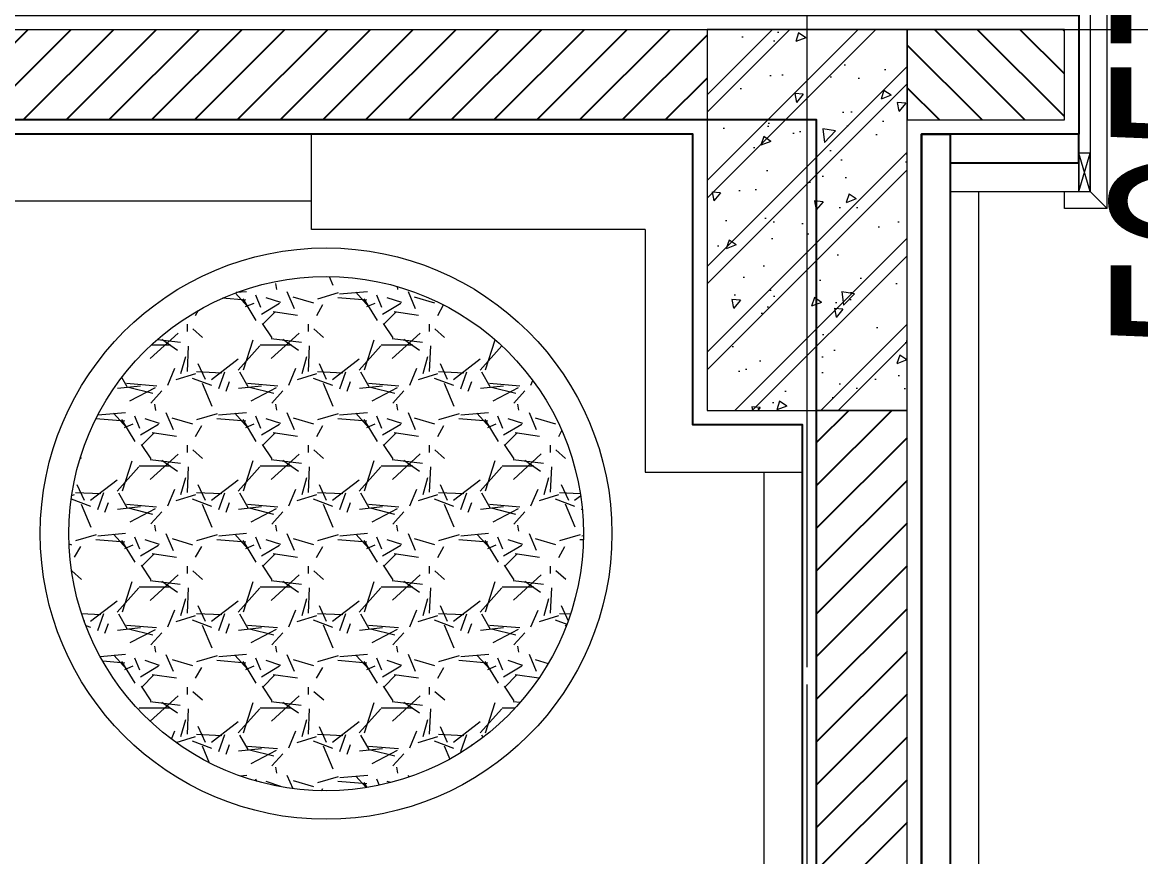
# Model space of a CAD drawing. Header units: millimetres. Extents: x -343543 to 400519, y -115663 to 104219.
# Drawn here: x -158357 to -157183, y 13831 to 14708 of the extents above; entities that cross this region are included whole.
import ezdxf
from ezdxf.xclip import XClip

# ---------------------------------------------------------------- set-up
doc = ezdxf.new("R2010")
doc.units = ezdxf.units.MM
doc.header["$XCLIPFRAME"] = 0
doc.linetypes.add('XREF MAT BANG TUONG XAY$0$CENTER', pattern=[50.800000000000004, 31.75, -6.35, 6.35, -6.35])
doc.layers.get('0').update_dxf_attribs({"color": 231, "lineweight": 0})
doc.layers.get('DefPoints').update_dxf_attribs({"color": 191})
for name, color, linetype, lineweight in [('A-PATT', 252, 'Continuous', 9), ('A-SYMBOLS', 10, 'Continuous', 13), ('kata_dim', 231, 'Continuous', 0), ('XREF MAT BANG TUONG XAY$0$$0$A-WALL-INT', 8, 'Continuous', 9), ('XREF MAT BANG TUONG XAY$0$01.Xref _MB T1$0$A-WALL-INT', 8, 'Continuous', 9), ('XREF MAT BANG TUONG XAY$0$A-FINE', 8, 'Continuous', 25), ('XREF MAT BANG TUONG XAY$0$A-GRID', 8, 'XREF MAT BANG TUONG XAY$0$CENTER', 15), ('XREF MAT BANG TUONG XAY$0$A-WALL-INT', 8, 'Continuous', 9), ('XREF MAT BANG TUONG XAY$0$xref_IKIGAI_Cot$0$A-FNSH', 8, 'Continuous', 9), ('XREF MAT BANG TUONG XAY$0$xref_IKIGAI_Cot$0$A-PATT', 8, 'Continuous', 5)]:
    doc.layers.add(name, color=color, linetype=linetype, lineweight=lineweight)
for name, color, linetype in [('XREF MAT BANG TUONG XAY$0$A-FNSH', 8, 'Continuous'), ('XREF MAT BANG TUONG XAY$0$A-FURN', 8, 'Continuous'), ('XREF MAT BANG TUONG XAY$0$A-PATT', 8, 'Continuous')]:
    doc.layers.add(name, color=color, linetype=linetype)
doc.styles.add('SM-DIMTEXT', font='SME.shx', dxfattribs={"width": 0.7})
doc.dimstyles.new('SDIM-100', dxfattribs={"dimscale": 100, "dimtxt": 2, "dimasz": 0.6, "dimexe": 0.6, "dimexo": 0.2, "dimgap": 0.5, "dimtad": 1, "dimdec": 0, "dimzin": 12, "dimtxsty": 'SM-DIMTEXT', "dimblk": 'ARCHTICK', "dimblk1": 'ARCHTICK', "dimblk2": 'ARCHTICK', "dimcen": 0.12, "dimdle": 0.6, "dimclrd": 7, "dimclre": 8, "dimadec": 0, "dimazin": 3, "dimtfac": 2, "dimtix": 1, "dimtmove": 1, "dimatfit": 3, "dimfxl": 1, "dimtzin": 0, "dimarcsym": 1})

# ---------------------------------------------------------------- blocks, each defined once
blk = doc.blocks.new('XREF MAT BANG TUONG XAY$0$00.xref_IKIGAI_Truc')
at = {"layer": 'XREF MAT BANG TUONG XAY$0$A-GRID', "color": 8, "ltscale": 20}
for points in [[(23800, -3895.000007497932), (23800, 22924.43548412589)], [(-2907.525181142613, 14700), (42750.0013740146, 14700)]]:
    blk.add_lwpolyline(points, dxfattribs=at)
blk = doc.blocks.new('XREF MAT BANG TUONG XAY$0$xref_IKIGAI_Cot')
at = {"layer": 'XREF MAT BANG TUONG XAY$0$xref_IKIGAI_Cot$0$A-PATT'}
h = blk.add_hatch(dxfattribs=at)
h.set_pattern_fill('BT-01', color=8, scale=15, angle=180, pattern_type=2)
h.set_pattern_definition([(230, (23915.0014088045, 14520), (-107.589027390113, 9.412820247389279), [11.25, -123.75]), (175, (23915.0014088045, 14520), (20.81270004194999, -112.8288200550018), [9, -99]), (280.4514, (23906.0356568045, 14520.784401), (-86.77640725710324, -103.415931309143), [9.5610285, -105.1713168]), (226.1842, (23915.0014088045, 14490), (-160.0861572938467, 24.82785214935273), [16.875, -185.625]), (276.6356, (23901.6608970545, 14492.06899605), (-140.1994058323055, -146.1176806350662), [14.3415432, -157.75695]), (171.1842, (23915.0014088045, 14490), (-140.1992917700441, -146.1177901387987), [13.5, -148.5]), (201, (23900.0014088045, 14497.5), (-89.53605781776923, 60.39283359980084), [11.25, -123.75]), (146, (23900.0014088045, 14497.5), (-36.49729978823727, -108.772506757028), [8.999999999999998, -98.99999999999999]), (251.4514, (23892.5400738545, 14502.5327409), (-126.0333942872235, -48.37957450649284), [9.5610285, -105.1713168]), (217.5, (23915.0014088045, 14520), (-1.823978297593607, -49.93407807469672), [0, -97.8, 0, -100.5, 0, -99.375]), (187.5, (23915.0014088045, 14520), (-39.4604306163223, -59.16175678235403), [0, -57.29999999999999, 0, -95.54999999999998, 0, -37.87499999999999]), (147.4999999999999, (23948.4514088045, 14520), (-80.07336542586135, 3.383230760156973), [0, -37.5, 0, -117, 0, -155.25]), (137.5, (23963.4514088045, 14520), (-87.47792540135794, -15.01574734984765), [0, -48.75, 0, -77.69999999999999, 0, -110.25]), (225, (23915.0014088045, 14520), (45.0780573006424, -45.07805730064241), []), (225, (23915.0014088045, 14501.625), (45.0780573006424, -45.07805730064241), [])])
h.paths.add_polyline_path([(23905.0014088045, 14700), (23695.0014088045, 14700), (23695.0014088045, 14300), (23905.0014088045, 14300)])
at = {"layer": 'XREF MAT BANG TUONG XAY$0$A-GRID', "color": 8, "ltscale": 20}
for points in [[(23800, -3895.000007497932), (23800, 22924.43548412589)], [(-2907.525181142613, 14700), (42750.0013740146, 14700)]]:
    blk.add_lwpolyline(points, dxfattribs=at)
at = {"layer": 'XREF MAT BANG TUONG XAY$0$xref_IKIGAI_Cot$0$A-FNSH', "color": 8}
blk.add_lwpolyline([(23905.0014088045, 14700), (23695.0014088045, 14700), (23695.0014088045, 14300), (23905.0014088045, 14300)], close=True, dxfattribs=at)
blk = doc.blocks.new('*U244')
at = {"layer": 'XREF MAT BANG TUONG XAY$0$A-PATT'}
h = blk.add_hatch(dxfattribs=at)
h.set_pattern_fill('ANSI31', color=8, scale=10)
h.set_pattern_definition([(45, (42836.78177358457, -11178.56439682681), (-22.45064030267288, 22.45064030267288), [])])
h.paths.add_polyline_path([(-38.69831128977239, 47.5), (7351.293824342531, 47.5), (7351.293824342531, -47.5), (-38.69831128977239, -47.5)])
at = {"layer": 'XREF MAT BANG TUONG XAY$0$A-WALL-INT', "color": 8}
blk.add_lwpolyline([(-38.69831128977239, 47.5), (7351.293824342531, 47.5), (7351.293824342531, -47.5), (-38.69831128977239, -47.5)], close=True, dxfattribs=at)
blk = doc.blocks.new('*U290')
at = {"layer": 'XREF MAT BANG TUONG XAY$0$A-PATT'}
h = blk.add_hatch(dxfattribs=at)
h.set_pattern_fill('ANSI31', color=8, scale=10)
h.set_pattern_definition([(45, (35611.78951642033, -11178.56439682681), (-22.45064030267288, 22.45064030267288), [])])
h.paths.add_polyline_path([(-38.69831128977239, 47.5), (126.3015671782819, 47.5), (126.3015671782819, -47.5), (-38.69831128977239, -47.5)])
at = {"layer": 'XREF MAT BANG TUONG XAY$0$A-WALL-INT', "color": 8}
blk.add_lwpolyline([(-38.69831128977239, 47.5), (126.3015671782819, 47.5), (126.3015671782819, -47.5), (-38.69831128977239, -47.5)], close=True, dxfattribs=at)
blk = doc.blocks.new('*U243')
at = {"layer": 'XREF MAT BANG TUONG XAY$0$A-PATT'}
h = blk.add_hatch(dxfattribs=at)
h.set_pattern_fill('ANSI31', color=8, scale=10)
h.set_pattern_definition([(45, (37266.78960078872, -11178.56439682681), (-22.45064030267288, 22.45064030267288), [])])
h.paths.add_polyline_path([(-38.69831128977239, 47.5), (1781.301651546668, 47.5), (1781.301651546668, -47.5), (-38.69831128977239, -47.5)])
at = {"layer": 'XREF MAT BANG TUONG XAY$0$A-WALL-INT', "color": 8}
blk.add_lwpolyline([(-38.69831128977239, 47.5), (1781.301651546668, 47.5), (1781.301651546668, -47.5), (-38.69831128977239, -47.5)], close=True, dxfattribs=at)
blk = doc.blocks.new('XREF MAT BANG NOI THAT')
h = blk.add_hatch()
h.set_pattern_fill('GRAVEL', color=8, scale=5)
h.set_pattern_definition([(228.0128, (149.3964362966921, 213.8563939222367), (-1016.000863294801, -1143.001404475629), [17.08605, -1691.525]), (184.9697, (137.9664362966921, 201.1563939222368), (1524.002465308956, 126.9991037693729), [29.32025, -2902.7]), (132.5104, (108.7564362966921, 198.6163939222367), (1269.999075916585, -1397.00136462302), [20.6741, -2046.735]), (267.2737, (59.22643629669212, 166.8663939222367), (126.9994485414086, 2539.999182668321), [26.70025, -2643.32]), (292.8337, (57.95643629669212, 140.1963939222368), (-635.0018027750953, 1524.000866502556), [26.1817, -2591.99]), (357.2737, (68.11643629669211, 116.0663939222368), (-2539.999182668321, 126.9994485414088), [26.70025, -2643.32]), (37.6942, (94.78643629669213, 114.7963939222367), (-1651.001043061997, -1269.998867849245), [35.30969999999999, -3495.655000000001]), (72.2553, (122.7264362966921, 136.3863939222367), (889.0017782733598, 2794.00081030182), [33.336, -3300.265]), (121.4296, (132.8864362966921, 168.1363939222367), (-1016.000261763224, 1650.998057998635), [26.79064999999999, -2652.274999999999]), (175.2364, (118.9164362966921, 190.9963939222368), (1396.998902652723, -126.9988081360578), [30.58564999999999, -1498.695]), (222.3974, (88.43643629669212, 193.5363939222368), (-1524.000045861985, -1396.998182531848), [39.5539, -3915.84]), (138.8141, (184.9564362966921, 165.5963939222368), (-888.9994337112369, 761.9988278562003), [13.50025, -1336.53]), (171.4692, (174.7964362966921, 174.4863939222367), (1650.99747977957, -254.0006400022849), [25.68409999999999, -2542.729999999999]), (225, (149.3964362966921, 178.2963939222367), (-2.664535259100376e-14, -126.9999134350099), [17.96045, -161.6445]), (203.1986, (140.5064362966921, 193.5363939222368), (635.0021412795417, 254.0011137153132), [9.67205, -957.5299999999999]), (291.8014, (131.6164362966921, 189.7263939222368), (-127.0000890947255, 381.0002454365932), [13.6783, -670.24]), (30.9638, (136.6964362966921, 177.0263939222368), (380.9995977404113, 254.0001979330276), [22.21599999999999, -718.3149999999997]), (161.5651, (155.7464362966921, 188.4563939222367), (254.0001159090491, -126.9998111232538), [16.06435, -385.545]), (16.38950000000001, (57.95643629669212, 189.7263939222368), (1270.000700698468, 380.9992074983902), [22.5044, -2227.94]), (70.3462, (79.54643629669212, 196.0763939222367), (-507.9985844338254, -1396.99802442725), [18.87995, -1869.11]), (293.1986, (155.7464362966921, 213.8563939222367), (-254.0011137153132, 635.0021412795417), [19.344, -947.86]), (343.6105, (163.3664362966921, 196.0763939222367), (-1270.000700698467, 380.9992074983905), [22.5044, -2227.939999999999]), (339.444, (57.95643629669212, 110.9863939222367), (-635.0007882127956, 253.9996918025069), [21.70175, -1063.385]), (294.7751, (78.27643629669211, 103.3663939222368), (-634.998520181342, 1396.999351307834), [18.18359999999999, -1800.18]), (66.80140000000002, (157.0164362966921, 86.85639392223675), (254.0011137153134, 635.0021412795415), [19.344, -947.86]), (17.35400000000001, (164.6364362966921, 104.6363939222367), (-1651.000089092998, -507.9992337802816), [21.28915, -2107.619999999999]), (69.444, (94.78643629669213, 86.85639392223675), (-253.9996918025072, -635.0007882127953), [10.8509, -1074.24]), (101.3099, (149.3964362966921, 86.85639392223675), (-126.9993731443674, 507.9983730451311), [6.475749999999999, -641.0999999999999]), (165.9638, (148.1264362966921, 93.20639392223674), (381.0002677348587, -126.9997802061821), [26.1817, -497.4525]), (186.0090000000001, (122.7264362966921, 99.55639392223675), (1269.998127221397, 126.9997034273929), [24.26335, -2402.07]), (303.6901, (136.6964362966921, 165.5963939222368), (-127.0000435653616, 253.999754961592), [18.3162, -439.589]), (353.1572, (146.8564362966921, 150.3563939222367), (2159.000892832171, -254.001137582742), [31.97785, -3165.8]), (60.94540000000001, (178.6064362966921, 146.5463939222367), (-507.9988182914545, -888.9978805417061), [13.07539999999999, -1294.47]), (90, (184.9564362966921, 157.9763939222368), (-127, 127), [7.62, -119.38]), (120.2564, (120.1864362966921, 103.3663939222368), (507.9989233418055, -888.9995516238781), [17.64335, -1746.695]), (48.01280000000001, (111.2964362966921, 118.6063939222367), (1016.0008632948, 1143.001404475629), [34.17215, -1674.44]), (0, (134.1564362966921, 144.0063939222368), (127, 127), [33.02, -93.97999999999999]), (325.3048, (167.1764362966921, 144.0063939222368), (-1269.997799547685, 889.0000845242382), [20.0805, -1987.965]), (254.0546, (183.6864362966921, 132.5763939222367), (-127.0003239850737, -508.0012101601814), [18.49145, -906.085]), (207.646, (178.6064362966921, 114.7963939222367), (-2412.999152451136, -1270.00079873617), [30.10725, -2980.625]), (175.4261, (151.9364362966921, 100.8263939222367), (-1651.000380237375, 126.9993855609731), [31.85144999999999, -3153.289999999999]), (175.4261, (151.9364362966921, 100.8263939222367), (-1651.000380237375, 126.9993855609731), [31.85144999999999, -3153.289999999999])])
edge = h.paths.add_edge_path()
edge.add_arc((23295.23963164684, 14170.61955509099), 270, 180, 540, ccw=False)
at = {"color": 8}
for radius in [300, 270]:
    blk.add_circle((23295.23963164684, 14170.61955509099), radius, dxfattribs=at)
blk = doc.blocks.new('01.Xref _MB T1')
at = {"layer": 'XREF MAT BANG TUONG XAY$0$$0$A-WALL-INT', "color": 8}
for points in [[(24096.99201422782, 14530.00004690293), (24114.99201422782, 14512.00004690294), (24114.99198219602, 14933.0000168426), (24096.99198219602, 14915.0000168426)], [(24084.99201422782, 14530.00004690979), (24096.99201422782, 14530.00004690979), (24096.99201422782, 14570.00004690979), (24084.99201422782, 14570.00004690979)], [(24084.99201422459, 14530.00004693658), (24084.99201423105, 14560.00004693658), (23950.00144190624, 14560.00004621876), (23950.00144189978, 14530.00004621876)], [(23979.99924341102, 12469.99986550679), (23949.99924341102, 12469.99986550033), (23950.0014420657, 14530.00004625541), (23980.0014420657, 14530.00004626187)], [(24069.99201422782, 14512.00004690294), (24069.99201422782, 14530.00004690294), (24096.99201422782, 14530.00004690294), (24114.99201422782, 14512.00004690294)]]:
    blk.add_lwpolyline(points, close=True, dxfattribs=at)
for points in [[(24084.99201422782, 14530.00004690979), (24096.99201422782, 14570.00004690979)], [(24096.99201422096, 14530.00004690979), (24084.99201423696, 14570.00004690979)]]:
    blk.add_lwpolyline(points, dxfattribs=at)
at = {"layer": 'XREF MAT BANG TUONG XAY$0$01.Xref _MB T1$0$A-WALL-INT', "color": 8}
blk.add_lwpolyline([(22210.00141308866, 14520.00000235413), (23280.00176059515, 14520.00000235413), (23280.00176059515, 14590.00000235413), (22210.00141308866, 14590.00000235413)], close=True, dxfattribs=at)
for points in [[(23630.00176061881, 14489.99846406992), (23280.00176059515, 14489.99846406992), (23280.00176059515, 14590.00000235413)], [(23630.00176061881, 14489.99846406992), (23630.00960593722, 14234.99622341928), (23795.01813798005, 14234.99545104377)], [(23795.00987635121, 12470.00001398616), (23755.00987635121, 12470.00001398616), (23755.01813798093, 14234.99563827663)]]:
    blk.add_lwpolyline(points, dxfattribs=at)
at = {"layer": 'XREF MAT BANG TUONG XAY$0$A-FINE', "color": 8}
blk.add_lwpolyline([(16189.99999931683, 9604.999989421216), (23810.00141265388, 9604.999989421216), (23810.00141265644, 14605.00000237583), (16189.99999931939, 14605.00000237583)], close=True, dxfattribs=at)
at = {"layer": 'XREF MAT BANG TUONG XAY$0$A-FNSH', "color": 8, "elevation": 2.241707790297538e-09}
blk.add_lwpolyline([(20000.00534446682, 14715.00000170395), (24084.99201409611, 14714.99991436458), (24084.99201412485, 14589.99991482458), (23920.00144184824, 14589.99991482458), (23919.99294944622, 12469.9998655078), (23795.00987635121, 12470.00001398616), (23795.01837204022, 14284.99952775664), (23680.01114425229, 14284.9959894806), (23680.00176059515, 14590.00000235413), (20000.00528771964, 14590.00000237583)], dxfattribs=at)
at = {"layer": 'XREF MAT BANG TUONG XAY$0$A-FURN', "color": 8}
for points in [[(23950.00144190619, 14589.99991482458), (23949.99924411393, 12469.99986550033), (23919.99924405598, 12469.99986550033), (23920.00144184824, 14589.99991482458)], [(23950.00144190624, 14560.00004621876), (24084.99201411566, 14560.00004621876), (24084.99201411566, 14590.00004627671), (23950.00144190624, 14590.00004627671)]]:
    blk.add_lwpolyline(points, close=True, dxfattribs=at)
at = {"color": 8}
blk.add_blockref('XREF MAT BANG TUONG XAY$0$00.xref_IKIGAI_Truc', (0.000109863918623887, 0), dxfattribs=at)
ref = blk.add_blockref('XREF MAT BANG TUONG XAY$0$xref_IKIGAI_Cot', (-0.009273172880057245, -1.075099498848431e-05), dxfattribs=at)
XClip(ref).set_block_clipping_path([(-1610.3425959282936, -2225.6693134198044), (41829.12952086335, 21555.881957526355)])
at = {"layer": 'XREF MAT BANG TUONG XAY$0$A-FURN', "color": 8}
blk.add_blockref('*U244', (16343.69831128909, 14652.50057994454), dxfattribs=at)
at = {"layer": 'XREF MAT BANG TUONG XAY$0$A-FURN', "color": 8, "xscale": -1}
blk.add_blockref('*U290', (24031.2937028099, 14652.49991467139), dxfattribs=at)
at = {"layer": 'XREF MAT BANG TUONG XAY$0$A-FURN', "color": 8, "xscale": -1, "rotation": 270}
blk.add_blockref('*U243', (23857.50140434364, 12518.69833770234), dxfattribs=at)
at = {"layer": 'A-PATT', "color": 8}
blk.add_blockref('XREF MAT BANG NOI THAT', (0, 0), dxfattribs=at)
blk = doc.blocks.new('_ArchTick')
at = {"color": 0, "linetype": 'ByBlock', "const_width": 0.15}
blk.add_lwpolyline([(-0.5, -0.5), (0.5, 0.5)], dxfattribs=at)
blk = doc.blocks.new('*D423')
at = {"layer": 'DefPoints', "color": 0, "linetype": 'Continuous', "ltscale": 1000, "transparency": 16777216}
for p in [(-156963.0113680434, 17099.99844576901), (-156588.2879151818, 17099.99844576901), (-156427.2405251966, 12043.29635779023)]:
    blk.add_point(p, dxfattribs=at)
at = {"layer": 'kata_dim', "color": 7, "linetype": 'Continuous', "lineweight": -2, "ltscale": 1000, "transparency": 16777216}
blk.add_line((-156963.0113680434, 11983.29635779023), (-156963.0113680434, 17159.99844576901), dxfattribs=at)
at = {"layer": 'kata_dim', "color": 8, "linetype": 'Continuous', "lineweight": -2, "ltscale": 1000, "transparency": 16777216}
for p, q in [((-156608.2879151818, 17099.99844576901), (-157023.0113680434, 17099.99844576901)), ((-156447.2405251966, 12043.29635779023), (-157023.0113680434, 12043.29635779023))]:
    blk.add_line(p, q, dxfattribs=at)
at = {"layer": 'kata_dim', "color": 7, "linetype": 'Continuous', "lineweight": -2, "ltscale": 1000, "transparency": 16777216, "xscale": 60, "yscale": 60, "zscale": 60}
for p, rotation in [((-156963.0113680434, 17099.99844576901), 90), ((-156963.0113680434, 12043.29635779023), 270)]:
    blk.add_blockref('_ArchTick', p, dxfattribs=dict(at, rotation=rotation))
at = {"layer": 'kata_dim', "color": 0, "linetype": 'Continuous', "ltscale": 1000, "transparency": 16777216, "insert": (-157113.0113680433, 14571.64740177966), "char_height": 200, "attachment_point": 5, "rotation": 90, "style": 'SM-DIMTEXT'}
blk.add_mtext('5057', dxfattribs=at)

msp = doc.modelspace()

# ---------------------------------------------------------------- block references
at = {"layer": 'A-SYMBOLS'}
msp.add_blockref('01.Xref _MB T1', (-181333.0754867629, 2.91038304567337e-11), dxfattribs=at)

# ---------------------------------------------------------------- next in the draw order: dimensions: what is measured, and where the dimension line sits
at = {"layer": 'kata_dim', "linetype": 'Continuous', "ltscale": 1000}
dim = msp.add_linear_dim(base=(-156963.0113680434, 17099.99844576901), p1=(-156427.2405251965, 12043.29635779023), p2=(-156588.2879151818, 17099.998445769), angle=90, dimstyle='SDIM-100', dxfattribs=at)
dim.commit()
dim.dimension.update_dxf_attribs({"geometry": '*D423', "text_midpoint": (-157113.0113680433, 14571.64740177966)})

doc.saveas('drawing.dxf')
